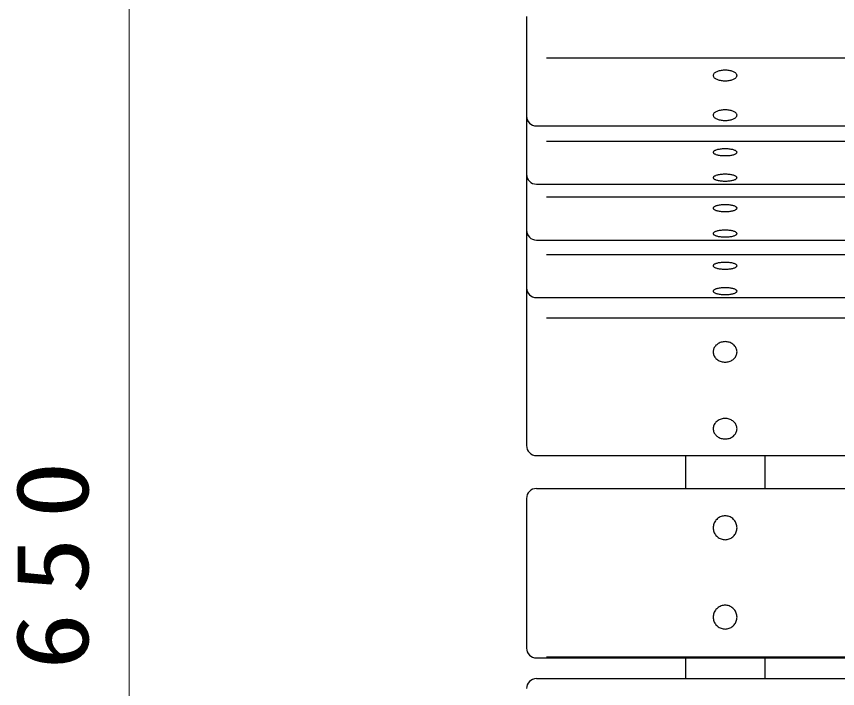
# Model space of a CAD drawing. Units: millimetres on the paper, scale 1:20. Extents: x -365 to 0, y 0 to 257.
# Drawn here: x -317.69 to -297.01, y 209.38 to 226.3 of the extents above; entities that cross this region are included whole.
import ezdxf

# ---------------------------------------------------------------- set-up
doc = ezdxf.new("R2010")
doc.units = ezdxf.units.MM
doc.layers.add('LY_1', color=7, linetype='Continuous', lineweight=25)
doc.styles.add('ＭＳ ゴシック', font='')
doc.styles.get('ＭＳ ゴシック').set_extended_font_data('MS Gothic')

msp = doc.modelspace()

# ---------------------------------------------------------------- linework, layer by layer
at = {"layer": 'LY_1', "lineweight": 13}
msp.add_line((-314.846, 195.983), (-314.846, 228.598), dxfattribs=at)
at = {"layer": 'LY_1'}
for p, q in [((-304.846, 226.295), (-304.846, 215.491)), ((-304.346, 225.252), (-215.346, 225.252)), ((-304.596, 223.537), (-215.096, 223.537)), ((-304.346, 223.159), (-215.346, 223.159)), ((-304.596, 222.073), (-276.633, 222.073)), ((-304.346, 221.752), (-276.512, 221.752)), ((-304.596, 220.666), (-275.846, 220.666)), ((-304.346, 220.303), (-275.846, 220.303)), ((-304.596, 219.216), (-275.846, 219.216)), ((-304.346, 218.71), (-275.846, 218.71)), ((-304.596, 215.241), (-275.846, 215.241)), ((-300.846, 215.241), (-300.846, 214.412)), ((-298.846, 215.241), (-298.846, 214.412)), ((-304.596, 214.412), (-275.846, 214.412)), ((-304.846, 214.162), (-304.846, 210.396)), ((-304.596, 210.146), (-275.846, 210.146)), ((-304.346, 210.174), (-275.846, 210.174)), ((-300.846, 210.146), (-300.846, 209.625)), ((-298.846, 210.146), (-298.846, 209.625)), ((-304.596, 209.625), (-275.846, 209.625))]:
    msp.add_line(p, q, dxfattribs=at)
for points in [[(-299.546, 224.808), (-299.547, 224.82), (-299.55, 224.831), (-299.556, 224.843), (-299.564, 224.854), (-299.574, 224.864), (-299.586, 224.875), (-299.6, 224.884), (-299.616, 224.894), (-299.634, 224.902), (-299.653, 224.91), (-299.674, 224.917), (-299.696, 224.923), (-299.719, 224.929), (-299.743, 224.933), (-299.768, 224.937), (-299.794, 224.939), (-299.82, 224.941), (-299.846, 224.941), (-299.872, 224.941), (-299.898, 224.939), (-299.924, 224.937), (-299.949, 224.933), (-299.973, 224.929), (-299.996, 224.923), (-300.018, 224.917), (-300.039, 224.91), (-300.058, 224.902), (-300.076, 224.894), (-300.092, 224.884), (-300.106, 224.875), (-300.118, 224.864), (-300.128, 224.854), (-300.136, 224.843), (-300.141, 224.831), (-300.145, 224.82), (-300.146, 224.808), (-300.145, 224.797), (-300.141, 224.785), (-300.136, 224.774), (-300.128, 224.763), (-300.118, 224.752), (-300.106, 224.742), (-300.092, 224.732), (-300.076, 224.723), (-300.058, 224.714), (-300.039, 224.706), (-300.018, 224.699), (-299.996, 224.693), (-299.973, 224.688), (-299.949, 224.683), (-299.924, 224.68), (-299.898, 224.677), (-299.872, 224.676), (-299.846, 224.675), (-299.82, 224.676), (-299.794, 224.677), (-299.768, 224.68), (-299.743, 224.683), (-299.719, 224.688), (-299.696, 224.693), (-299.674, 224.699), (-299.653, 224.706), (-299.634, 224.714), (-299.616, 224.723), (-299.6, 224.732), (-299.586, 224.742), (-299.574, 224.752), (-299.564, 224.763), (-299.556, 224.774), (-299.55, 224.785), (-299.547, 224.797)], [(-299.546, 223.81), (-299.547, 223.822), (-299.55, 223.833), (-299.556, 223.845), (-299.564, 223.856), (-299.574, 223.866), (-299.586, 223.877), (-299.6, 223.887), (-299.616, 223.896), (-299.634, 223.904), (-299.653, 223.912), (-299.674, 223.919), (-299.696, 223.925), (-299.719, 223.931), (-299.743, 223.935), (-299.768, 223.939), (-299.794, 223.941), (-299.82, 223.943), (-299.846, 223.943), (-299.872, 223.943), (-299.898, 223.941), (-299.924, 223.939), (-299.949, 223.935), (-299.973, 223.931), (-299.996, 223.925), (-300.018, 223.919), (-300.039, 223.912), (-300.058, 223.904), (-300.076, 223.896), (-300.092, 223.887), (-300.106, 223.877), (-300.118, 223.866), (-300.128, 223.856), (-300.136, 223.845), (-300.141, 223.833), (-300.145, 223.822), (-300.146, 223.81), (-300.145, 223.799), (-300.141, 223.787), (-300.136, 223.776), (-300.128, 223.765), (-300.118, 223.754), (-300.106, 223.744), (-300.092, 223.734), (-300.076, 223.725), (-300.058, 223.716), (-300.039, 223.708), (-300.018, 223.701), (-299.996, 223.695), (-299.973, 223.69), (-299.949, 223.685), (-299.924, 223.682), (-299.898, 223.679), (-299.872, 223.678), (-299.846, 223.677), (-299.82, 223.678), (-299.794, 223.679), (-299.768, 223.682), (-299.743, 223.685), (-299.719, 223.69), (-299.696, 223.695), (-299.674, 223.701), (-299.653, 223.708), (-299.634, 223.716), (-299.616, 223.725), (-299.6, 223.734), (-299.586, 223.744), (-299.574, 223.754), (-299.564, 223.765), (-299.556, 223.776), (-299.55, 223.787), (-299.547, 223.799)], [(-299.546, 222.875), (-299.547, 222.883), (-299.55, 222.89), (-299.556, 222.897), (-299.564, 222.904), (-299.574, 222.911), (-299.586, 222.918), (-299.6, 222.924), (-299.616, 222.93), (-299.634, 222.935), (-299.653, 222.941), (-299.674, 222.945), (-299.696, 222.949), (-299.719, 222.952), (-299.743, 222.955), (-299.768, 222.958), (-299.794, 222.959), (-299.82, 222.96), (-299.846, 222.96), (-299.872, 222.96), (-299.898, 222.959), (-299.924, 222.958), (-299.949, 222.955), (-299.973, 222.952), (-299.996, 222.949), (-300.018, 222.945), (-300.039, 222.941), (-300.058, 222.935), (-300.076, 222.93), (-300.092, 222.924), (-300.106, 222.918), (-300.118, 222.911), (-300.128, 222.904), (-300.136, 222.897), (-300.141, 222.89), (-300.145, 222.883), (-300.146, 222.875), (-300.145, 222.868), (-300.141, 222.86), (-300.136, 222.853), (-300.128, 222.846), (-300.118, 222.839), (-300.106, 222.833), (-300.092, 222.826), (-300.076, 222.82), (-300.058, 222.815), (-300.039, 222.81), (-300.018, 222.805), (-299.996, 222.801), (-299.973, 222.798), (-299.949, 222.795), (-299.924, 222.793), (-299.898, 222.791), (-299.872, 222.79), (-299.846, 222.79), (-299.82, 222.79), (-299.794, 222.791), (-299.768, 222.793), (-299.743, 222.795), (-299.719, 222.798), (-299.696, 222.801), (-299.674, 222.805), (-299.653, 222.81), (-299.634, 222.815), (-299.616, 222.82), (-299.6, 222.826), (-299.586, 222.833), (-299.574, 222.839), (-299.564, 222.846), (-299.556, 222.853), (-299.55, 222.86), (-299.547, 222.868)], [(-299.546, 222.236), (-299.547, 222.243), (-299.55, 222.25), (-299.556, 222.258), (-299.564, 222.265), (-299.574, 222.272), (-299.586, 222.278), (-299.6, 222.285), (-299.616, 222.29), (-299.634, 222.296), (-299.653, 222.301), (-299.674, 222.306), (-299.696, 222.31), (-299.719, 222.313), (-299.743, 222.316), (-299.768, 222.318), (-299.794, 222.32), (-299.82, 222.321), (-299.846, 222.321), (-299.872, 222.321), (-299.898, 222.32), (-299.924, 222.318), (-299.949, 222.316), (-299.973, 222.313), (-299.996, 222.31), (-300.018, 222.306), (-300.039, 222.301), (-300.058, 222.296), (-300.076, 222.29), (-300.092, 222.285), (-300.106, 222.278), (-300.118, 222.272), (-300.128, 222.265), (-300.136, 222.258), (-300.141, 222.25), (-300.145, 222.243), (-300.146, 222.236), (-300.145, 222.228), (-300.141, 222.221), (-300.136, 222.214), (-300.128, 222.207), (-300.118, 222.2), (-300.106, 222.193), (-300.092, 222.187), (-300.076, 222.181), (-300.058, 222.175), (-300.039, 222.17), (-300.018, 222.166), (-299.996, 222.162), (-299.973, 222.158), (-299.949, 222.156), (-299.924, 222.153), (-299.898, 222.152), (-299.872, 222.151), (-299.846, 222.15), (-299.82, 222.151), (-299.794, 222.152), (-299.768, 222.153), (-299.743, 222.156), (-299.719, 222.158), (-299.696, 222.162), (-299.674, 222.166), (-299.653, 222.17), (-299.634, 222.175), (-299.616, 222.181), (-299.6, 222.187), (-299.586, 222.193), (-299.574, 222.2), (-299.564, 222.207), (-299.556, 222.214), (-299.55, 222.221), (-299.547, 222.228)], [(-299.546, 221.468), (-299.547, 221.476), (-299.55, 221.483), (-299.556, 221.49), (-299.564, 221.497), (-299.574, 221.504), (-299.586, 221.511), (-299.6, 221.517), (-299.616, 221.523), (-299.634, 221.529), (-299.653, 221.534), (-299.674, 221.538), (-299.696, 221.542), (-299.719, 221.546), (-299.743, 221.548), (-299.768, 221.551), (-299.794, 221.552), (-299.82, 221.553), (-299.846, 221.554), (-299.872, 221.553), (-299.898, 221.552), (-299.924, 221.551), (-299.949, 221.548), (-299.973, 221.546), (-299.996, 221.542), (-300.018, 221.538), (-300.039, 221.534), (-300.058, 221.529), (-300.076, 221.523), (-300.092, 221.517), (-300.106, 221.511), (-300.118, 221.504), (-300.128, 221.497), (-300.136, 221.49), (-300.141, 221.483), (-300.145, 221.476), (-300.146, 221.468), (-300.145, 221.461), (-300.141, 221.453), (-300.136, 221.446), (-300.128, 221.439), (-300.118, 221.432), (-300.106, 221.426), (-300.092, 221.419), (-300.076, 221.413), (-300.058, 221.408), (-300.039, 221.403), (-300.018, 221.398), (-299.996, 221.394), (-299.973, 221.391), (-299.949, 221.388), (-299.924, 221.386), (-299.898, 221.384), (-299.872, 221.383), (-299.846, 221.383), (-299.82, 221.383), (-299.794, 221.384), (-299.768, 221.386), (-299.743, 221.388), (-299.719, 221.391), (-299.696, 221.394), (-299.674, 221.398), (-299.653, 221.403), (-299.634, 221.408), (-299.616, 221.413), (-299.6, 221.419), (-299.586, 221.426), (-299.574, 221.432), (-299.564, 221.439), (-299.556, 221.446), (-299.55, 221.453), (-299.547, 221.461)], [(-299.546, 220.829), (-299.547, 220.836), (-299.55, 220.844), (-299.556, 220.851), (-299.564, 220.858), (-299.574, 220.865), (-299.586, 220.871), (-299.6, 220.878), (-299.616, 220.884), (-299.634, 220.889), (-299.653, 220.894), (-299.674, 220.899), (-299.696, 220.903), (-299.719, 220.906), (-299.743, 220.909), (-299.768, 220.911), (-299.794, 220.913), (-299.82, 220.914), (-299.846, 220.914), (-299.872, 220.914), (-299.898, 220.913), (-299.924, 220.911), (-299.949, 220.909), (-299.973, 220.906), (-299.996, 220.903), (-300.018, 220.899), (-300.039, 220.894), (-300.058, 220.889), (-300.076, 220.884), (-300.092, 220.878), (-300.106, 220.871), (-300.118, 220.865), (-300.128, 220.858), (-300.136, 220.851), (-300.141, 220.844), (-300.145, 220.836), (-300.146, 220.829), (-300.145, 220.821), (-300.141, 220.814), (-300.136, 220.807), (-300.128, 220.8), (-300.118, 220.793), (-300.106, 220.786), (-300.092, 220.78), (-300.076, 220.774), (-300.058, 220.768), (-300.039, 220.763), (-300.018, 220.759), (-299.996, 220.755), (-299.973, 220.751), (-299.949, 220.749), (-299.924, 220.746), (-299.898, 220.745), (-299.872, 220.744), (-299.846, 220.743), (-299.82, 220.744), (-299.794, 220.745), (-299.768, 220.746), (-299.743, 220.749), (-299.719, 220.751), (-299.696, 220.755), (-299.674, 220.759), (-299.653, 220.763), (-299.634, 220.768), (-299.616, 220.774), (-299.6, 220.78), (-299.586, 220.786), (-299.574, 220.793), (-299.564, 220.8), (-299.556, 220.807), (-299.55, 220.814), (-299.547, 220.821)], [(-299.546, 220.019), (-299.547, 220.026), (-299.55, 220.033), (-299.556, 220.041), (-299.564, 220.048), (-299.574, 220.055), (-299.586, 220.061), (-299.6, 220.068), (-299.616, 220.073), (-299.634, 220.079), (-299.653, 220.084), (-299.674, 220.089), (-299.696, 220.093), (-299.719, 220.096), (-299.743, 220.099), (-299.768, 220.101), (-299.794, 220.103), (-299.82, 220.104), (-299.846, 220.104), (-299.872, 220.104), (-299.898, 220.103), (-299.924, 220.101), (-299.949, 220.099), (-299.973, 220.096), (-299.996, 220.093), (-300.018, 220.089), (-300.039, 220.084), (-300.058, 220.079), (-300.076, 220.073), (-300.092, 220.068), (-300.106, 220.061), (-300.118, 220.055), (-300.128, 220.048), (-300.136, 220.041), (-300.141, 220.033), (-300.145, 220.026), (-300.146, 220.019), (-300.145, 220.011), (-300.141, 220.004), (-300.136, 219.997), (-300.128, 219.99), (-300.118, 219.983), (-300.106, 219.976), (-300.092, 219.97), (-300.076, 219.964), (-300.058, 219.958), (-300.039, 219.953), (-300.018, 219.949), (-299.996, 219.945), (-299.973, 219.941), (-299.949, 219.939), (-299.924, 219.936), (-299.898, 219.935), (-299.872, 219.934), (-299.846, 219.933), (-299.82, 219.934), (-299.794, 219.935), (-299.768, 219.936), (-299.743, 219.939), (-299.719, 219.941), (-299.696, 219.945), (-299.674, 219.949), (-299.653, 219.953), (-299.634, 219.958), (-299.616, 219.964), (-299.6, 219.97), (-299.586, 219.976), (-299.574, 219.983), (-299.564, 219.99), (-299.556, 219.997), (-299.55, 220.004), (-299.547, 220.011)], [(-299.546, 219.379), (-299.547, 219.387), (-299.55, 219.394), (-299.556, 219.401), (-299.564, 219.408), (-299.574, 219.415), (-299.586, 219.422), (-299.6, 219.428), (-299.616, 219.434), (-299.634, 219.439), (-299.653, 219.444), (-299.674, 219.449), (-299.696, 219.453), (-299.719, 219.456), (-299.743, 219.459), (-299.768, 219.462), (-299.794, 219.463), (-299.82, 219.464), (-299.846, 219.464), (-299.872, 219.464), (-299.898, 219.463), (-299.924, 219.462), (-299.949, 219.459), (-299.973, 219.456), (-299.996, 219.453), (-300.018, 219.449), (-300.039, 219.444), (-300.058, 219.439), (-300.076, 219.434), (-300.092, 219.428), (-300.106, 219.422), (-300.118, 219.415), (-300.128, 219.408), (-300.136, 219.401), (-300.141, 219.394), (-300.145, 219.387), (-300.146, 219.379), (-300.145, 219.372), (-300.141, 219.364), (-300.136, 219.357), (-300.128, 219.35), (-300.118, 219.343), (-300.106, 219.337), (-300.092, 219.33), (-300.076, 219.324), (-300.058, 219.319), (-300.039, 219.314), (-300.018, 219.309), (-299.996, 219.305), (-299.973, 219.302), (-299.949, 219.299), (-299.924, 219.297), (-299.898, 219.295), (-299.872, 219.294), (-299.846, 219.294), (-299.82, 219.294), (-299.794, 219.295), (-299.768, 219.297), (-299.743, 219.299), (-299.719, 219.302), (-299.696, 219.305), (-299.674, 219.309), (-299.653, 219.314), (-299.634, 219.319), (-299.616, 219.324), (-299.6, 219.33), (-299.586, 219.337), (-299.574, 219.343), (-299.564, 219.35), (-299.556, 219.357), (-299.55, 219.364), (-299.547, 219.372)], [(-299.546, 217.85), (-299.547, 217.873), (-299.55, 217.895), (-299.556, 217.917), (-299.564, 217.938), (-299.574, 217.959), (-299.586, 217.979), (-299.6, 217.998), (-299.616, 218.016), (-299.634, 218.032), (-299.653, 218.048), (-299.674, 218.061), (-299.696, 218.073), (-299.719, 218.084), (-299.743, 218.092), (-299.768, 218.099), (-299.794, 218.104), (-299.82, 218.107), (-299.846, 218.108), (-299.872, 218.107), (-299.898, 218.104), (-299.924, 218.099), (-299.949, 218.092), (-299.973, 218.084), (-299.996, 218.073), (-300.018, 218.061), (-300.039, 218.048), (-300.058, 218.032), (-300.076, 218.016), (-300.092, 217.998), (-300.106, 217.979), (-300.118, 217.959), (-300.128, 217.938), (-300.136, 217.917), (-300.141, 217.895), (-300.145, 217.873), (-300.146, 217.85), (-300.145, 217.828), (-300.141, 217.805), (-300.136, 217.783), (-300.128, 217.762), (-300.118, 217.741), (-300.106, 217.721), (-300.092, 217.702), (-300.076, 217.684), (-300.058, 217.668), (-300.039, 217.652), (-300.018, 217.639), (-299.996, 217.627), (-299.973, 217.616), (-299.949, 217.608), (-299.924, 217.601), (-299.898, 217.596), (-299.872, 217.593), (-299.846, 217.592), (-299.82, 217.593), (-299.794, 217.596), (-299.768, 217.601), (-299.743, 217.608), (-299.719, 217.616), (-299.696, 217.627), (-299.674, 217.639), (-299.653, 217.652), (-299.634, 217.668), (-299.616, 217.684), (-299.6, 217.702), (-299.586, 217.721), (-299.574, 217.741), (-299.564, 217.762), (-299.556, 217.783), (-299.55, 217.805), (-299.547, 217.828)], [(-299.546, 215.916), (-299.547, 215.938), (-299.55, 215.96), (-299.556, 215.982), (-299.564, 216.004), (-299.574, 216.025), (-299.586, 216.045), (-299.6, 216.064), (-299.616, 216.081), (-299.634, 216.098), (-299.653, 216.113), (-299.674, 216.127), (-299.696, 216.139), (-299.719, 216.149), (-299.743, 216.158), (-299.768, 216.165), (-299.794, 216.17), (-299.82, 216.173), (-299.846, 216.174), (-299.872, 216.173), (-299.898, 216.17), (-299.924, 216.165), (-299.949, 216.158), (-299.973, 216.149), (-299.996, 216.139), (-300.018, 216.127), (-300.039, 216.113), (-300.058, 216.098), (-300.076, 216.081), (-300.092, 216.064), (-300.106, 216.045), (-300.118, 216.025), (-300.128, 216.004), (-300.136, 215.982), (-300.141, 215.96), (-300.145, 215.938), (-300.146, 215.916), (-300.145, 215.893), (-300.141, 215.871), (-300.136, 215.849), (-300.128, 215.827), (-300.118, 215.807), (-300.106, 215.787), (-300.092, 215.768), (-300.076, 215.75), (-300.058, 215.733), (-300.039, 215.718), (-300.018, 215.704), (-299.996, 215.692), (-299.973, 215.682), (-299.949, 215.673), (-299.924, 215.666), (-299.898, 215.662), (-299.872, 215.659), (-299.846, 215.658), (-299.82, 215.659), (-299.794, 215.662), (-299.768, 215.666), (-299.743, 215.673), (-299.719, 215.682), (-299.696, 215.692), (-299.674, 215.704), (-299.653, 215.718), (-299.634, 215.733), (-299.616, 215.75), (-299.6, 215.768), (-299.586, 215.787), (-299.574, 215.807), (-299.564, 215.827), (-299.556, 215.849), (-299.55, 215.871), (-299.547, 215.893)], [(-299.546, 213.423), (-299.547, 213.449), (-299.55, 213.475), (-299.556, 213.501), (-299.564, 213.526), (-299.574, 213.55), (-299.586, 213.573), (-299.6, 213.595), (-299.616, 213.616), (-299.634, 213.635), (-299.653, 213.653), (-299.674, 213.669), (-299.696, 213.683), (-299.719, 213.695), (-299.743, 213.705), (-299.768, 213.713), (-299.794, 213.718), (-299.82, 213.722), (-299.846, 213.723), (-299.872, 213.722), (-299.898, 213.718), (-299.924, 213.713), (-299.949, 213.705), (-299.973, 213.695), (-299.996, 213.683), (-300.018, 213.669), (-300.039, 213.653), (-300.058, 213.635), (-300.076, 213.616), (-300.092, 213.595), (-300.106, 213.573), (-300.118, 213.55), (-300.128, 213.526), (-300.136, 213.501), (-300.141, 213.475), (-300.145, 213.449), (-300.146, 213.423), (-300.145, 213.397), (-300.141, 213.371), (-300.136, 213.345), (-300.128, 213.32), (-300.118, 213.296), (-300.106, 213.273), (-300.092, 213.251), (-300.076, 213.23), (-300.058, 213.211), (-300.039, 213.193), (-300.018, 213.177), (-299.996, 213.163), (-299.973, 213.151), (-299.949, 213.141), (-299.924, 213.133), (-299.898, 213.128), (-299.872, 213.124), (-299.846, 213.123), (-299.82, 213.124), (-299.794, 213.128), (-299.768, 213.133), (-299.743, 213.141), (-299.719, 213.151), (-299.696, 213.163), (-299.674, 213.177), (-299.653, 213.193), (-299.634, 213.211), (-299.616, 213.23), (-299.6, 213.251), (-299.586, 213.273), (-299.574, 213.296), (-299.564, 213.32), (-299.556, 213.345), (-299.55, 213.371), (-299.547, 213.397)], [(-299.546, 211.173), (-299.547, 211.2), (-299.55, 211.226), (-299.556, 211.251), (-299.564, 211.276), (-299.574, 211.3), (-299.586, 211.323), (-299.6, 211.346), (-299.616, 211.366), (-299.634, 211.386), (-299.653, 211.403), (-299.674, 211.419), (-299.696, 211.433), (-299.719, 211.445), (-299.743, 211.455), (-299.768, 211.463), (-299.794, 211.469), (-299.82, 211.472), (-299.846, 211.473), (-299.872, 211.472), (-299.898, 211.469), (-299.924, 211.463), (-299.949, 211.455), (-299.973, 211.445), (-299.996, 211.433), (-300.018, 211.419), (-300.039, 211.403), (-300.058, 211.386), (-300.076, 211.366), (-300.092, 211.346), (-300.106, 211.323), (-300.118, 211.3), (-300.128, 211.276), (-300.136, 211.251), (-300.141, 211.226), (-300.145, 211.2), (-300.146, 211.173), (-300.145, 211.147), (-300.141, 211.121), (-300.136, 211.096), (-300.128, 211.071), (-300.118, 211.047), (-300.106, 211.024), (-300.092, 211.001), (-300.076, 210.981), (-300.058, 210.961), (-300.039, 210.944), (-300.018, 210.928), (-299.996, 210.914), (-299.973, 210.902), (-299.949, 210.892), (-299.924, 210.884), (-299.898, 210.878), (-299.872, 210.875), (-299.846, 210.874), (-299.82, 210.875), (-299.794, 210.878), (-299.768, 210.884), (-299.743, 210.892), (-299.719, 210.902), (-299.696, 210.914), (-299.674, 210.928), (-299.653, 210.944), (-299.634, 210.961), (-299.616, 210.981), (-299.6, 211.001), (-299.586, 211.024), (-299.574, 211.047), (-299.564, 211.071), (-299.556, 211.096), (-299.55, 211.121), (-299.547, 211.147)]]:
    msp.add_lwpolyline(points, close=True, dxfattribs=at)
for centre, start, end in [((-304.596, 223.787), 180, 270), ((-304.596, 222.323), 180, 270), ((-304.596, 220.916), 180, 270), ((-304.596, 219.466), 180, 270), ((-304.596, 215.491), 180, 270), ((-304.596, 214.162), 90, 180), ((-304.596, 210.396), 180, 270), ((-304.596, 209.375), 90, 180)]:
    msp.add_arc(centre, 0.25, start, end, dxfattribs=at)

# ---------------------------------------------------------------- texts
at = {"layer": 'LY_1', "insert": (-315.846, 212.706), "char_height": 1.833, "attachment_point": 8, "rotation": 90, "style": 'ＭＳ ゴシック'}
msp.add_mtext('\\T1.33;\\W1.15;650', dxfattribs=at)

doc.saveas('drawing.dxf')
